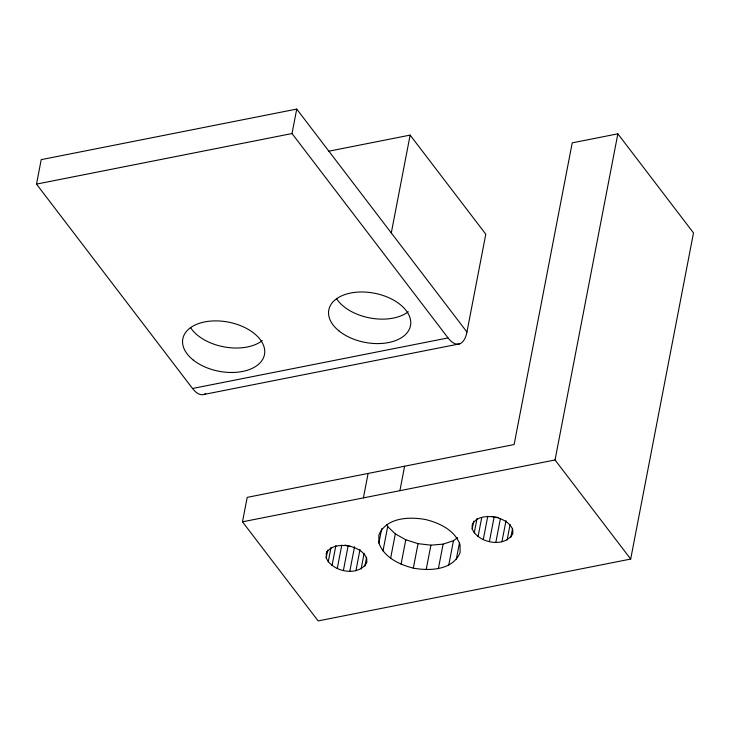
<?xml version="1.0" encoding="UTF-8"?>
<svg xmlns="http://www.w3.org/2000/svg" width="730" height="730" viewBox="0 0 730 730"><rect width="100%" height="100%" fill="white"/><g stroke="black" fill="none" stroke-linecap="round" stroke-linejoin="round"><path stroke-width="1.09" d="M36.5 184.106L41.208 159.651L296.727 109.08L466.945 332.041A31.189 13.934 78.8 0 1 448.047 337.917L192.528 388.488L36.5 184.106L292.018 133.544L448.047 337.917M292.018 133.544L296.727 109.08M242.488 521.822L247.196 497.367L514.121 444.543L572.22 142.852L617.854 133.827L693.5 232.916L630.693 559.061L318.143 620.92L242.488 521.822L555.046 459.973L630.693 559.061M349.551 546.131C356.532 547.892 364.151 551.442 366.752 558.669L366.798 562.638C358.53 577.129 332.46 572.119 326.191 557.884L326.575 551.697M326.191 557.884L327.697 550.101M391.289 232.952L410.132 135.105L328.564 151.247M328.226 561.89L331.009 547.436M332.041 565.54L335.891 545.529M337.269 568.478L341.768 545.127M343.401 570.422L348.11 545.958L345.044 544.991M363.403 497.897L368.112 473.432M349.825 571.17L354.543 546.715M355.93 570.668L359.999 549.535M361.113 568.944L364.106 553.377M364.854 566.179L366.57 557.282M378.916 543.047L378.834 535.117C386.179 517.333 409.357 516.557 425.636 519.541C439.597 523.054 454.827 530.153 460.037 544.616L460.128 552.546C452.782 570.331 429.605 571.106 413.326 568.123C399.365 564.609 384.135 557.51 378.916 543.047L381.708 528.593M382.976 551.059L387.685 526.595L386.672 524.587M399.903 490.67L404.621 466.214M390.605 558.359L395.322 533.895L387.685 526.595M401.062 564.235L405.78 539.771L395.322 533.895M413.326 568.123L418.034 543.658L405.78 539.771M466.945 332.041L485.788 234.193L410.132 135.105M426.183 569.619L430.901 545.164L443.101 544.142L453.458 540.702L457.619 537.627M438.392 568.606L443.101 544.142M448.749 565.157L453.458 540.702M456.241 559.627L459.444 542.947M495.561 517.241C502.541 518.993 510.161 522.543 512.77 529.779L512.807 533.739C504.539 548.239 478.469 543.22 472.21 528.995L473.706 521.211M474.235 532.991L477.018 518.537M478.05 536.65L481.69 517.743M483.278 539.589L487.777 516.238M489.41 541.523L494.119 517.068L492.075 516.42M495.843 542.28L500.333 518.93M501.939 541.769L506.009 520.645M507.122 540.045L510.115 524.478M510.863 537.28L512.579 528.383M555.046 459.973L617.854 133.827M326.155 553.915C329.96 544.772 341.941 544.68 350.254 546.213M203.944 394.455L459.462 343.894M498.408 517.57C489.593 515.973 476.407 515.088 472.164 525.025L472.21 528.995M418.034 543.658L430.901 545.164M205.623 393.652A31.189 13.934 78.8 0 1 192.528 388.488M408.262 311.765A41.592 25.03 10.9 0 1 370.302 318.034A41.592 25.03 10.9 0 1 336.557 298.689M262.243 340.664A41.592 25.03 10.9 0 1 224.283 346.923A41.592 25.03 10.9 0 1 190.539 327.578M339.286 331.183A41.592 25.03 10.9 0 0 408.837 330.197A41.592 25.03 10.9 0 0 360.83 291.991A41.592 25.03 10.9 0 0 339.286 331.183M193.277 360.072A41.592 25.03 10.9 0 0 262.827 359.096A41.592 25.03 10.9 0 0 214.821 320.89A41.592 25.03 10.9 0 0 193.277 360.072"/></g></svg>
